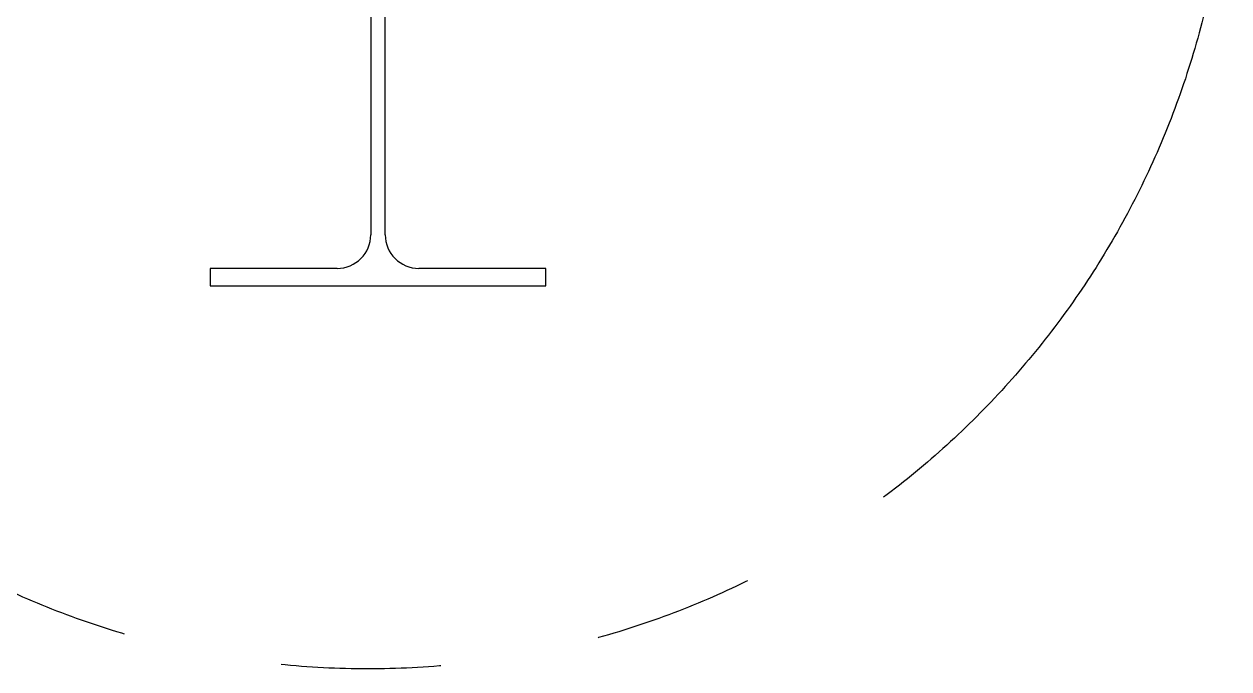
# Model space of a CAD drawing. Header units: metres. Extents: x 0 to 21025, y 0 to 14850.
# Drawn here: x 4971 to 6167, y 2778 to 3418 of the extents above; entities that cross this region are included whole.
import ezdxf

# ---------------------------------------------------------------- set-up
doc = ezdxf.new("R2010")
doc.units = ezdxf.units.M
doc.header["$LTSCALE"] = 25
doc.linetypes.add('PHANTOM', pattern=[63.5, 31.75, -6.35, 6.35, -6.35, 6.35, -6.35])
doc.layers.add('SL1', color=8, linetype='Continuous')
doc.layers.add('SRE', color=2, linetype='PHANTOM')

msp = doc.modelspace()

# ---------------------------------------------------------------- linework, layer by layer
at = {"layer": 'SL1'}
for p, q in [((5315.228, 3773.988), (5315.228, 3208.855)), ((5329.562, 3208.855), (5329.562, 3773.988)), ((5155.728, 3175.522), (5155.728, 3158.088)), ((5281.895, 3175.522), (5155.728, 3175.522)), ((5489.062, 3175.522), (5362.895, 3175.522)), ((5489.062, 3158.088), (5489.062, 3175.522)), ((5155.728, 3158.088), (5489.062, 3158.088))]:
    msp.add_line(p, q, dxfattribs=at)
for centre, start, end in [((5281.895, 3208.855), 270, 0), ((5362.895, 3208.855), 180, 270)]:
    msp.add_arc(centre, 33.333, start, end, dxfattribs=at)
at = {"layer": 'SRE'}
msp.add_circle((5312.228, 3632.837), 854.648, dxfattribs=at)

doc.saveas('drawing.dxf')
